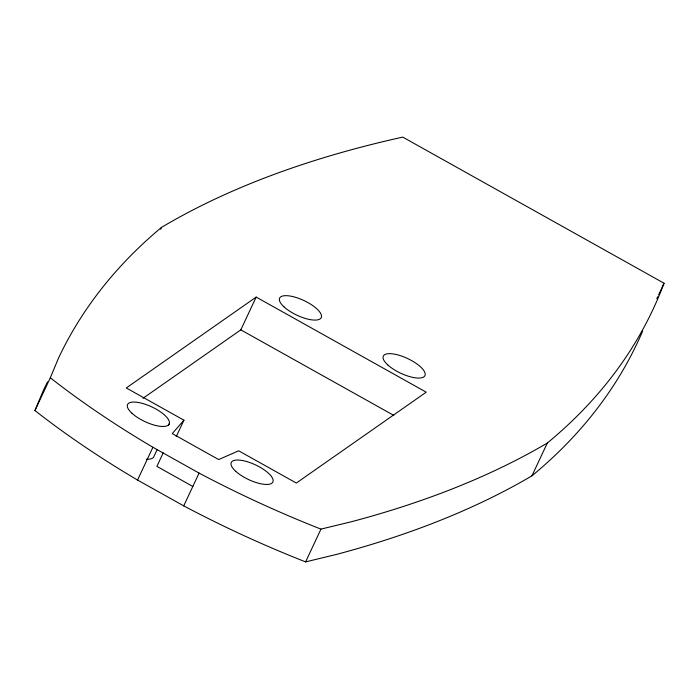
<?xml version="1.0" encoding="UTF-8"?>
<svg xmlns="http://www.w3.org/2000/svg" width="699" height="699" viewBox="0 0 699 699"><rect width="100%" height="100%" fill="white"/><g stroke="black" fill="none" stroke-linecap="round" stroke-linejoin="round"><path stroke-width="1.05" d="M642.626 331.108A2848.652 1006.927 25.1 0 1 531.939 475.836A2848.941 1007.023 25.1 0 1 336.298 554.464L305.603 561.891A426.32 150.696 25.1 0 1 183.723 505.875L137.546 480.056A426.32 150.696 25.1 0 1 34.95 410.549L43.277 390.619A2832.671 1001.283 25.1 0 1 47.576 381.855M34.95 410.549L50.302 377.766L58.637 357.836A2832.671 1001.283 25.1 0 1 161.556 227.35A2832.392 1001.178 25.1 0 1 402.746 137.109L664.05 283.226L658.633 294.795M160.656 229.281L161.556 227.35M137.546 480.056L152.906 447.273A426.32 150.696 25.1 0 1 50.302 377.766M157.153 449.571L153.998 456.325A22.98 8.117 25.1 0 1 146.318 459.217M168.45 425.473L169.35 423.542M163.208 452.873L156.882 466.373L192.907 486.513M176.253 436.578L183.933 420.186L126.283 387.954L256.166 297.084L426.224 392.174L296.332 483.044L238.682 450.803L218.691 459.566L172.242 433.59L183.933 420.186M142.954 398.325L240.814 329.858L256.166 297.084M183.723 505.875L199.084 473.092L152.906 447.273M305.603 561.891L320.963 529.117L351.649 521.681A2848.941 1007.023 25.1 0 0 547.3 443.052A2848.652 1006.927 25.1 0 0 664.05 283.226M531.939 475.836L547.3 443.052M656.824 298.648L657.724 296.726M240.814 329.858L393.764 415.389M320.963 529.117A426.32 150.696 25.1 0 1 199.084 473.092M132.006 413.31A22.98 8.117 25.1 0 0 168.075 425.28A22.98 8.117 25.1 0 0 145.034 404.197A22.98 8.117 25.1 0 0 132.006 413.31M235.703 471.292A22.98 8.117 25.1 0 0 271.771 483.262A22.98 8.117 25.1 0 0 248.73 462.179A22.98 8.117 25.1 0 0 235.703 471.292M387.762 364.913A22.98 8.117 25.1 0 0 423.83 376.883A22.98 8.117 25.1 0 0 400.798 355.8A22.98 8.117 25.1 0 0 387.762 364.913M284.074 306.931A22.98 8.117 25.1 0 0 320.142 318.893A22.98 8.117 25.1 0 0 297.101 297.809A22.98 8.117 25.1 0 0 284.074 306.931"/></g></svg>
